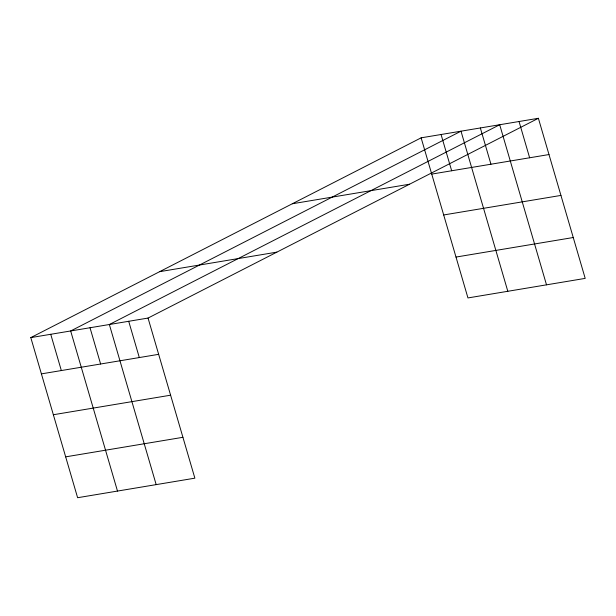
<?xml version="1.0" encoding="UTF-8"?>
<svg xmlns="http://www.w3.org/2000/svg" width="616" height="616" viewBox="0 0 616 616"><rect width="100%" height="100%" fill="white"/><g stroke="black" fill="none" stroke-linecap="round" stroke-linejoin="round"><path stroke-width="0.92" d="M538.384 118.287L148.048 318.064L194.872 478.17L77.616 497.713L30.8 337.614L421.128 137.83L538.384 118.287L585.2 278.386L467.952 297.936L421.128 137.83M431.731 174.089L548.987 154.547M292.323 203.757L409.571 184.215M443.689 214.961L560.937 195.418M159.606 271.679L276.861 252.136M456.002 257.065L573.25 237.522M30.8 337.614L148.048 318.064M41.403 373.874L158.651 354.331M53.353 414.737L170.609 395.195M65.666 456.849L182.921 437.306M519.034 121.506L529.637 157.773M546.508 284.838L499.692 124.732L109.355 324.517L156.179 484.623M480.341 127.959L490.944 164.218M507.815 291.291L460.999 131.185L70.663 330.969L117.487 491.067M441.064 134.504L451.667 170.771M128.706 321.29L139.308 357.55M90.013 327.743L100.616 364.002M50.735 334.288L61.338 370.547"/></g></svg>
